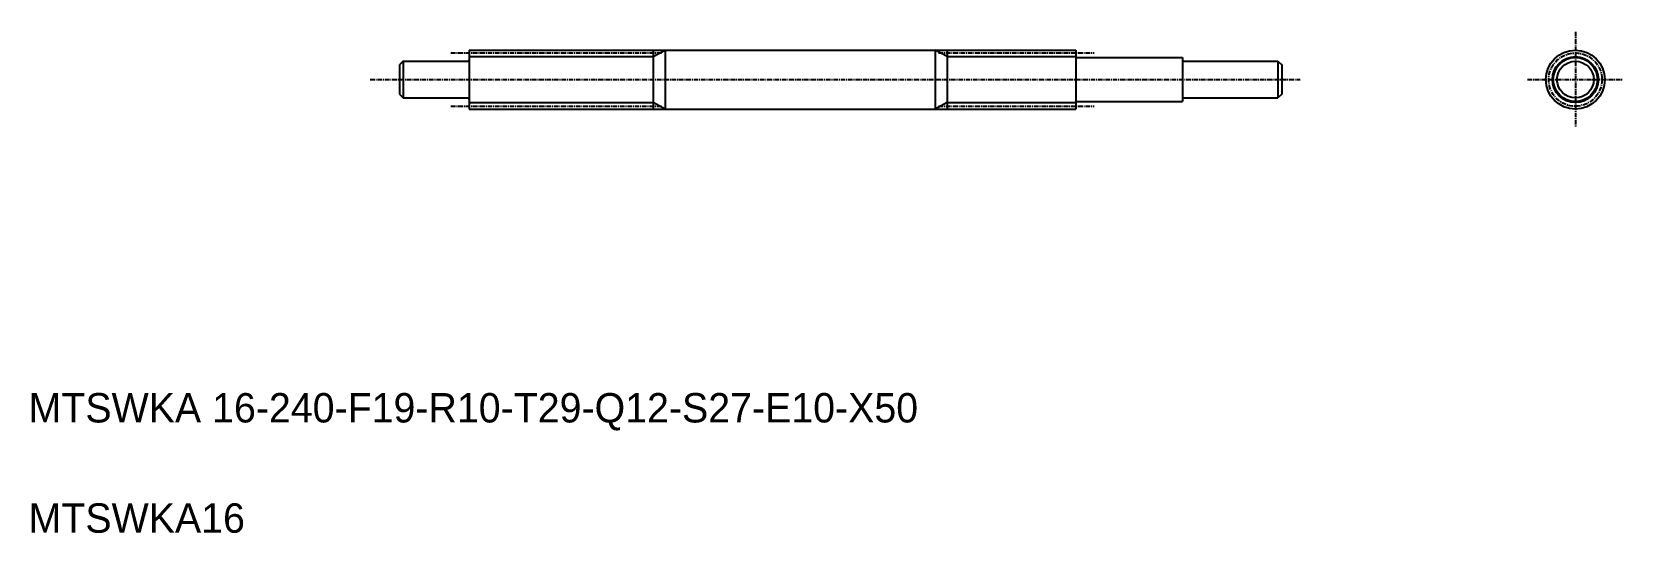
# Model space of a CAD drawing. Extents: x 49 to 482, y 32 to 168.
import ezdxf

# ---------------------------------------------------------------- set-up
doc = ezdxf.new("R2010")
doc.units = 0
doc.linetypes.add('CENTER', pattern=[2, 1.25, -0.25, 0.25, -0.25])
doc.layers.get('0').update_dxf_attribs({"linetype": 'CONTINUOUS'})
doc.layers.add('CENTER', color=1, linetype='CENTER')

msp = doc.modelspace()

# ---------------------------------------------------------------- linework, layer by layer
at = {"color": 7, "linetype": 'CONTINUOUS'}
for p, q in [((150.05, 160.45), (149.05, 159.45)), ((150.05, 160.45), (167.75, 160.45)), ((150.05, 160.45), (150.05, 150.45)), ((168.05, 163.45), (333.05, 163.45)), ((168.05, 163.45), (168.05, 147.45)), ((218.05, 163.45), (218.05, 147.45)), ((221.36, 163.45), (221.36, 147.45)), ((294.75, 163.45), (294.75, 147.45)), ((298.05, 163.45), (298.05, 147.45)), ((333.05, 163.45), (333.05, 147.45)), ((333.35, 161.45), (362.05, 161.45)), ((362.05, 161.45), (362.05, 149.45)), ((362.35, 160.45), (388.05, 160.45)), ((388.05, 160.45), (388.05, 150.45)), ((388.05, 160.45), (389.05, 159.45)), ((149.05, 159.45), (149.05, 151.45)), ((389.05, 159.45), (389.05, 151.45)), ((149.05, 151.45), (150.05, 150.45)), ((150.05, 150.45), (167.75, 150.45)), ((168.05, 147.45), (333.05, 147.45)), ((209.3, 147.45), (209.3, 147.45)), ((250.55, 147.45), (250.55, 147.45)), ((333.35, 149.45), (362.05, 149.45)), ((362.35, 150.45), (388.05, 150.45)), ((389.05, 151.45), (388.05, 150.45))]:
    msp.add_line(p, q, dxfattribs=at)
at = {"color": 3, "linetype": 'CONTINUOUS'}
for p, q in [((168.05, 161.7), (218.05, 161.7)), ((218.05, 161.7), (221.36, 163.45)), ((298.05, 161.7), (294.75, 163.45)), ((298.05, 161.7), (333.05, 161.7)), ((168.05, 149.2), (218.05, 149.2)), ((221.36, 147.45), (218.05, 149.2)), ((298.05, 149.2), (294.75, 147.45)), ((298.05, 149.2), (333.05, 149.2))]:
    msp.add_line(p, q, dxfattribs=at)
at = {"color": 7, "linetype": 'CONTINUOUS'}
for radius in [8, 6, 5]:
    msp.add_circle((468.95, 155.45), radius, dxfattribs=at)
at = {"color": 3, "linetype": 'CONTINUOUS'}
msp.add_circle((468.95, 155.45), 6.25, dxfattribs=at)
at = {"color": 7, "linetype": 'CONTINUOUS'}
for centre, start, end in [((167.75, 160.75), 270, 360), ((333.35, 161.75), 180, 270), ((362.35, 160.75), 180, 270), ((167.75, 150.15), 360, 90), ((333.35, 149.15), 90, 180), ((362.35, 150.15), 90, 180)]:
    msp.add_arc(centre, 0.3, start, end, dxfattribs=at)
at = {"layer": 'CENTER', "color": 1, "linetype": 'CENTER'}
for p, q in [((468.95, 168.45), (468.95, 142.45)), ((163.05, 162.7), (220.42, 162.7)), ((295.69, 162.7), (338.05, 162.7)), ((141.09, 155.45), (394.05, 155.45)), ((455.95, 155.45), (481.95, 155.45)), ((163.05, 148.2), (220.42, 148.2)), ((295.69, 148.2), (338.05, 148.2))]:
    msp.add_line(p, q, dxfattribs=at)
msp.add_circle((468.95, 155.45), 7.25, dxfattribs=at)

# ---------------------------------------------------------------- texts
at = {"color": 7, "linetype": 'CONTINUOUS'}
for s, p in [('MTSWKA 16-240-F19-R10-T29-Q12-S27-E10-X50', (48.16, 62.17)), ('MTSWKA16', (48.16, 32.17))]:
    msp.add_text(s, height=8, dxfattribs=at).set_placement(p)

doc.saveas('drawing.dxf')
